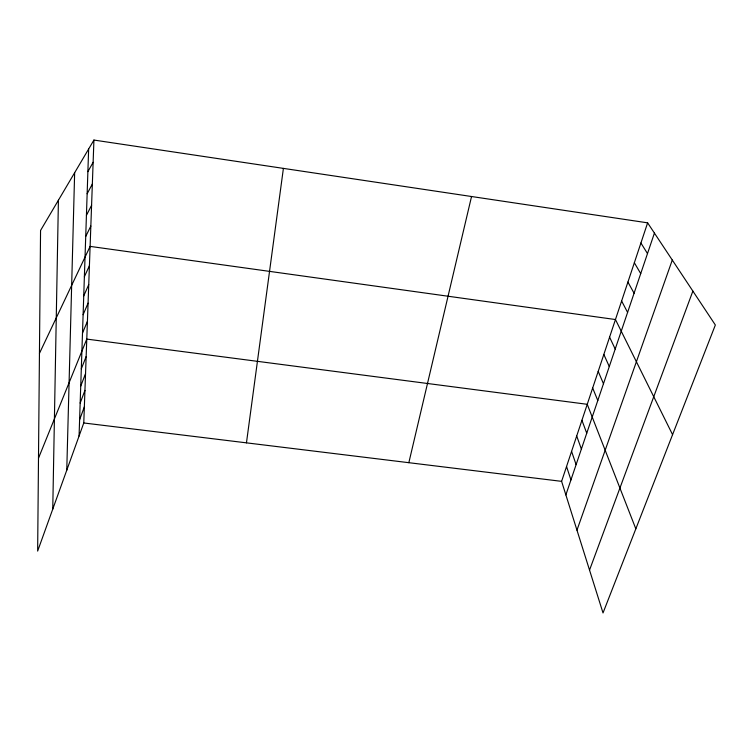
<?xml version="1.0" encoding="UTF-8"?>
<svg xmlns="http://www.w3.org/2000/svg" width="753" height="753" viewBox="0 0 753 753"><rect width="100%" height="100%" fill="white"/><g stroke="black" fill="none" stroke-linecap="round" stroke-linejoin="round"><path stroke-width="1.13" d="M52.757 509.132L58.414 200.213M66.763 470.22L74.641 172.729M79.065 436.053L88.638 149.028M93.927 140.058L40.558 230.465L37.65 551.083L83.771 422.97L93.927 140.058L647.627 222.841L715.35 325.004L603.021 612.942L561.606 481.355L647.627 222.841M246.457 442.849L283.401 168.39M408.841 462.69L471.538 196.514M565.87 494.909L654.423 233.091M576.967 530.159L672.288 260.039M79.602 419.741L84.355 406.836M589.533 570.096L692.873 291.091M80.157 403.109L84.938 390.402M80.722 386.138L85.541 373.639M81.305 368.829L86.162 356.536M38.488 458.182L86.783 339.095L587.246 404.305L635.833 528.841M82.491 333.127L87.423 321.305M83.103 314.726L88.073 303.148M83.734 295.929L88.741 284.615M84.374 276.737L89.419 265.705M39.438 353.402L90.115 246.391L615.455 319.536L672.57 434.65M85.72 236.48L90.84 226.051M86.426 215.358L91.593 205.268M87.141 193.756L92.355 184.024M87.875 171.656L93.137 162.29M83.771 422.97L561.606 481.355M640.916 243.012L647.495 253.573M634.346 262.75L640.718 273.612M627.917 282.074L634.082 293.218M621.62 301.002L627.597 312.41M609.591 337.156L615.201 349.053M603.84 354.437L609.281 366.56M598.202 371.38L603.473 383.719M592.667 388.002L597.788 400.53M581.928 420.296L586.738 433.201M576.704 435.987L581.372 449.07M571.574 451.395L576.111 464.639M566.548 466.512L570.943 479.915"/></g></svg>
